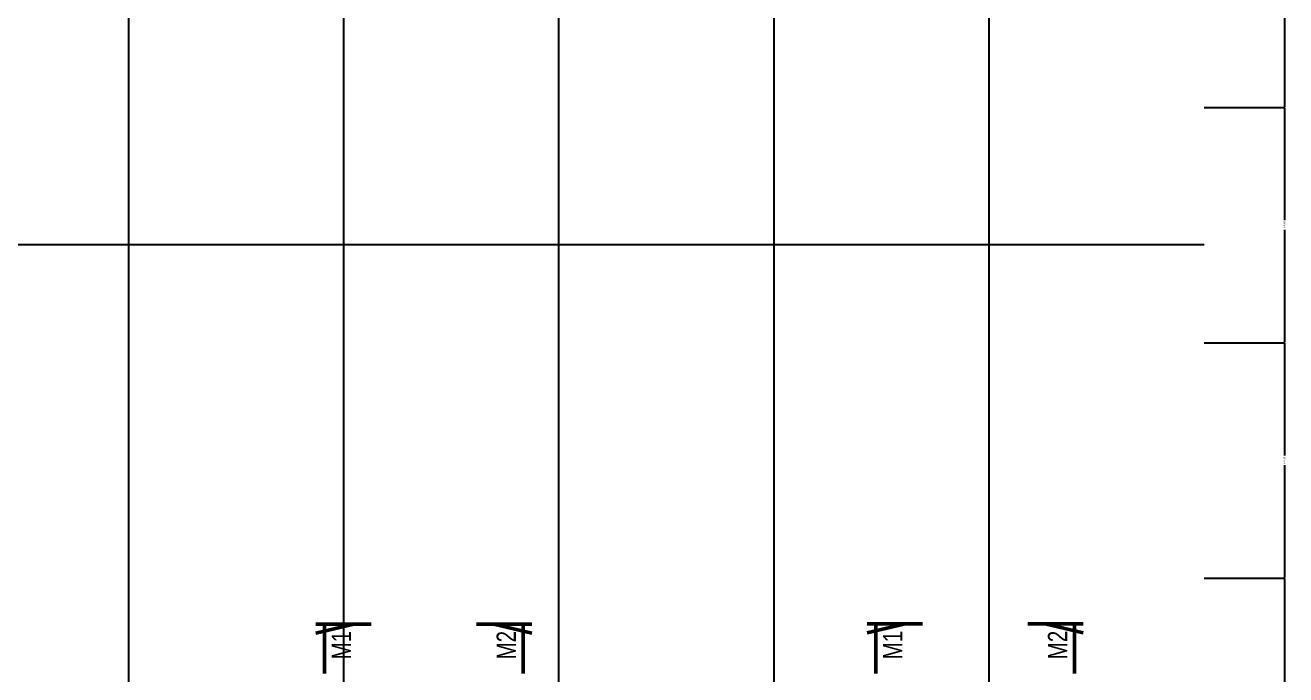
# Model space of a CAD drawing. Header units: inches. Extents: x -5298 to 11252, y 8210 to 22495.
# Drawn here: x 10049 to 10831, y 13207 to 13610 of the extents above; entities that cross this region are included whole.
import ezdxf

# ---------------------------------------------------------------- set-up
doc = ezdxf.new("R2010")
doc.units = ezdxf.units.IN
doc.header["$LTSCALE"] = 55
doc.header["$MEASUREMENT"] = 0
doc.layers.get('Defpoints').update_dxf_attribs({"color": 40})
doc.layers.add('BEAM', color=3, linetype='Continuous')
doc.layers.add('dim', color=2, linetype='Continuous')
doc.layers.add('W', color=1, linetype='Continuous', lineweight=50)
doc.styles.add('AD', font='oron')
doc.styles.get("Standard").update_dxf_attribs({"font": 'arial.ttf'})
doc.dimstyles.get("Standard").update_dxf_attribs({"dimtxt": 2.5, "dimasz": 2.5, "dimexe": 1.25, "dimexo": 0.625, "dimtad": 1, "dimtxsty": 'Standard', "dimcen": 2.5, "dimazin": 3, "dimtfac": 1, "dimtmove": 0, "dimatfit": 3})

# ---------------------------------------------------------------- blocks, each defined once
blk = doc.blocks.new('_CLOSEDFILLED')
at = {"color": 0, "linetype": 'BYBLOCK'}
blk.add_solid([(-1, 0.2), (0, 0), (-1, -0.2)], dxfattribs=at)
blk = doc.blocks.new('*D150')
at = {"color": 2}
for p, q in [((10780.33, 13267.01), (10830.33, 13267.01)), ((10830.33, 13196.94), (10830.33, 13266.76)), ((10830.33, 13121.11), (10830.33, 13190.94)), ((10780.33, 13120.86), (10830.33, 13120.86))]:
    blk.add_line(p, q, dxfattribs=at)
at = {"layer": 'Defpoints'}
for p in [(10780.33, 13267.01), (10780.33, 13120.86), (10830.33, 13120.86)]:
    blk.add_point(p, dxfattribs=at)
at = {"layer": 'dim', "color": 2, "xscale": 0.25, "yscale": 0.25}
for p, rotation in [((10830.33, 13267.01), 90), ((10830.33, 13120.86), 270)]:
    blk.add_blockref('_CLOSEDFILLED', p, dxfattribs=dict(at, rotation=rotation))
at = {"layer": 'dim', "color": 0, "insert": (10830.33, 13193.94), "char_height": 1, "attachment_point": 5, "rotation": 90}
blk.add_mtext('146,15', dxfattribs=at)
blk = doc.blocks.new('*D151')
at = {"color": 2}
for p, q in [((10780.33, 13413.16), (10830.33, 13413.16)), ((10830.33, 13343.08), (10830.33, 13412.91)), ((10830.33, 13267.26), (10830.33, 13337.08)), ((10780.33, 13267.01), (10830.33, 13267.01))]:
    blk.add_line(p, q, dxfattribs=at)
at = {"layer": 'Defpoints'}
for p in [(10780.33, 13413.16), (10780.33, 13267.01), (10830.33, 13267.01)]:
    blk.add_point(p, dxfattribs=at)
at = {"layer": 'dim', "color": 2, "xscale": 0.25, "yscale": 0.25}
for p, rotation in [((10830.33, 13413.16), 90), ((10830.33, 13267.01), 270)]:
    blk.add_blockref('_CLOSEDFILLED', p, dxfattribs=dict(at, rotation=rotation))
at = {"layer": 'dim', "color": 0, "insert": (10830.33, 13340.08), "char_height": 1, "attachment_point": 5, "rotation": 90}
blk.add_mtext('146,15', dxfattribs=at)
blk = doc.blocks.new('*D152')
at = {"color": 2}
for p, q in [((10780.33, 13559.31), (10830.33, 13559.31)), ((10830.33, 13489.23), (10830.33, 13559.06)), ((10830.33, 13413.41), (10830.33, 13483.23)), ((10780.33, 13413.16), (10830.33, 13413.16))]:
    blk.add_line(p, q, dxfattribs=at)
at = {"layer": 'Defpoints'}
for p in [(10780.33, 13559.31), (10780.33, 13413.16), (10830.33, 13413.16)]:
    blk.add_point(p, dxfattribs=at)
at = {"layer": 'dim', "color": 2, "xscale": 0.25, "yscale": 0.25}
for p, rotation in [((10830.33, 13559.31), 90), ((10830.33, 13413.16), 270)]:
    blk.add_blockref('_CLOSEDFILLED', p, dxfattribs=dict(at, rotation=rotation))
at = {"layer": 'dim', "color": 0, "insert": (10830.33, 13486.23), "char_height": 1, "attachment_point": 5, "rotation": 90}
blk.add_mtext('146,15', dxfattribs=at)
blk = doc.blocks.new('*D153')
at = {"color": 2}
for p, q in [((10780.33, 13705.45), (10830.33, 13705.45)), ((10830.33, 13635.38), (10830.33, 13705.2)), ((10830.33, 13559.56), (10830.33, 13629.38)), ((10780.33, 13559.31), (10830.33, 13559.31))]:
    blk.add_line(p, q, dxfattribs=at)
at = {"layer": 'Defpoints'}
for p in [(10780.33, 13705.45), (10780.33, 13559.31), (10830.33, 13559.31)]:
    blk.add_point(p, dxfattribs=at)
at = {"layer": 'dim', "color": 2, "xscale": 0.25, "yscale": 0.25}
for p, rotation in [((10830.33, 13705.45), 90), ((10830.33, 13559.31), 270)]:
    blk.add_blockref('_CLOSEDFILLED', p, dxfattribs=dict(at, rotation=rotation))
at = {"layer": 'dim', "color": 0, "insert": (10830.33, 13632.38), "char_height": 1, "attachment_point": 5, "rotation": 90}
blk.add_mtext('146,15', dxfattribs=at)

msp = doc.modelspace()

# ---------------------------------------------------------------- linework, layer by layer
at = {"layer": 'BEAM', "color": 5}
for p, q in [((10112.859, 11513.244), (10112.859, 18236.017)), ((10246.353, 11513.244), (10246.353, 18236.017)), ((10379.847, 11513.244), (10379.847, 18236.017)), ((10513.34, 11513.244), (10513.34, 18236.017)), ((10646.834, 11513.244), (10646.834, 18236.017)), ((7576.475, 13474.053), (10780.328, 13474.053))]:
    msp.add_line(p, q, dxfattribs=at)
at = {"layer": 'W'}
for p, q in [((10252.505, 13238.422, 0), (10228.834, 13232.829, 0)), ((10228.834, 13238.422, 0), (10252.505, 13238.422, 0)), ((10339.347, 13238.422, 0), (10363.019, 13232.829, 0)), ((10363.019, 13238.422, 0), (10339.347, 13238.422, 0)), ((10594.706, 13238.508, 0), (10571.035, 13232.914, 0)), ((10571.035, 13238.508, 0), (10594.706, 13238.508, 0)), ((10681.548, 13238.508, 0), (10705.219, 13232.914, 0)), ((10705.219, 13238.508, 0), (10681.548, 13238.508, 0))]:
    msp.add_line(p, q, dxfattribs=at)
at = {"layer": 'W', "elevation": 0}
for points in [[(10234.245, 13207.753), (10234.245, 13238.422), (10263.211, 13238.422)], [(10357.608, 13207.753), (10357.608, 13238.422), (10328.642, 13238.422)], [(10576.446, 13207.838), (10576.446, 13238.508), (10605.412, 13238.508)], [(10699.809, 13207.838), (10699.809, 13238.508), (10670.842, 13238.508)]]:
    msp.add_lwpolyline(points, dxfattribs=at)

# ---------------------------------------------------------------- texts
at = {"layer": 'W', "style": 'AD', "width": 0.8}
for s, p in [('M1', (10250.722, 13216.445, 0)), ('M2', (10353.083, 13216.445, 0)), ('M1', (10592.923, 13216.531, 0)), ('M2', (10695.284, 13216.531, 0))]:
    msp.add_text(s, height=11.9529, rotation=90, dxfattribs=at).set_placement(p)

# ---------------------------------------------------------------- dimensions: what is measured, and where the dimension line sits
at = {"layer": 'dim', "color": 2}
for base, p1, p2, picture, middle in [((10830.328, 13559.305), (10780.328, 13559.305), (10780.328, 13705.453), '*D153', (10830.328, 13632.379)), ((10830.328, 13413.158), (10780.328, 13413.158), (10780.328, 13559.305), '*D152', (10830.328, 13486.232)), ((10830.328, 13267.011), (10780.328, 13267.011), (10780.328, 13413.158), '*D151', (10830.328, 13340.084)), ((10830.328, 13120.864), (10780.328, 13120.864), (10780.328, 13267.011), '*D150', (10830.328, 13193.937))]:
    dim = msp.add_linear_dim(base=base, p1=p1, p2=p2, angle=90, dimstyle='Standard', dxfattribs=at)
    dim.commit()
    dim.dimension.update_dxf_attribs({"geometry": picture, "text_midpoint": middle})

doc.saveas('drawing.dxf')
